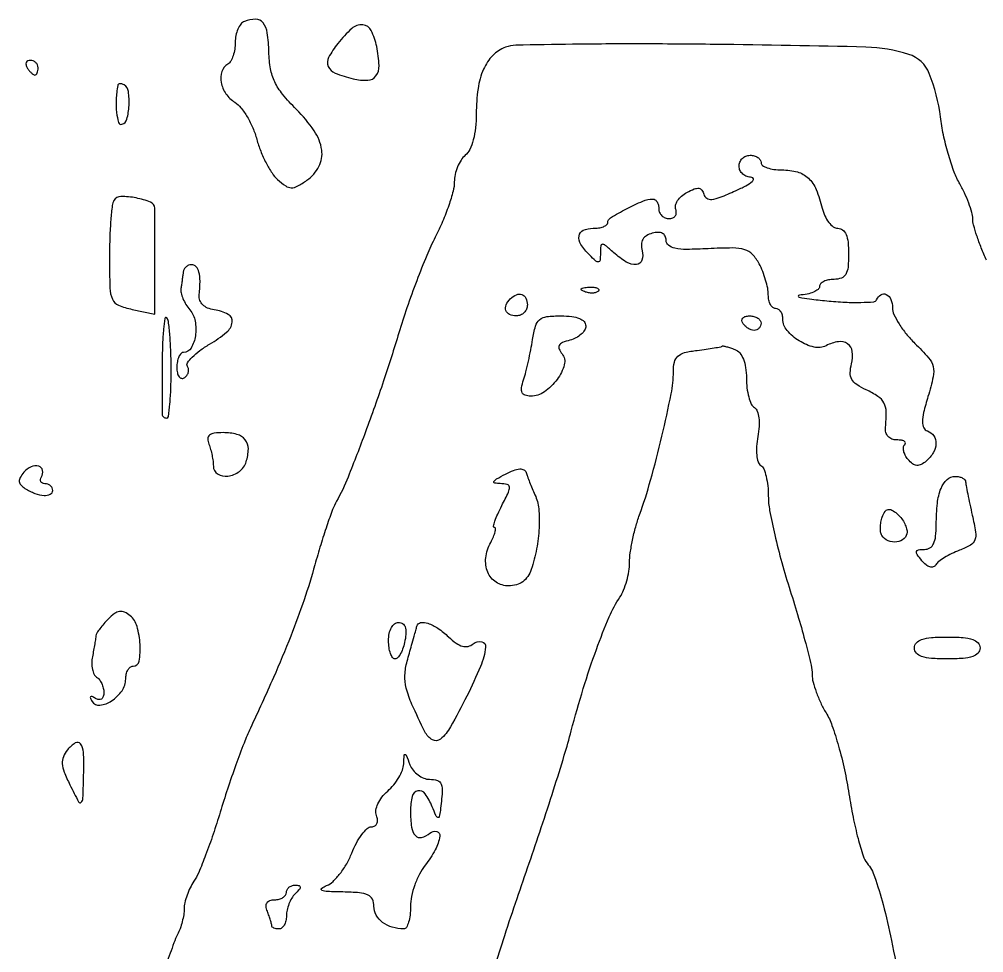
# Model space of a CAD drawing. Extents: x 0 to 5034, y 0 to 2560.
# Drawn here: x 4025.4 to 4157.5, y 1479.7 to 1607.6 of the extents above; entities that cross this region are included whole.
import ezdxf

# ---------------------------------------------------------------- set-up
doc = ezdxf.new("R2010")
doc.units = 0

msp = doc.modelspace()

# ---------------------------------------------------------------- linework, layer by layer
for points in [[(4056.25, 1607.333333, 0.134516), (4055.771019, 1606.97077, 0.060848), (4055.367188, 1606.287649, 0.053924), (4055.092716, 1605.414607, 0.049254), (4055, 1604.475684, -0.038918), (4054.926118, 1603.527908, -0.042177), (4054.70625, 1602.629046, -0.046287), (4054.384338, 1601.901776, -0.127689), (4054, 1601.5, 0.175438), (4053.180413, 1600.465245, 0.126429), (4053.074982, 1598.983093, 0.107352), (4053.718607, 1597.436666, 0.101413), (4054.956407, 1596.259297, -0.086129), (4055.780684, 1595.521518, -0.034065), (4056.643436, 1594.262544, -0.032457), (4057.410168, 1592.744814, -0.03498), (4057.952189, 1591.177555, 0.028889), (4058.483151, 1589.57958, 0.024915), (4059.218112, 1587.970138, 0.025689), (4060.03402, 1586.5762, 0.063662), (4060.802165, 1585.679039, 0.03217), (4061.904315, 1584.803618, 0.146391), (4062.67443, 1584.551645, 0.134419), (4063.492885, 1584.753448, 0.025514), (4064.806382, 1585.576938, 0.120613), (4066.466296, 1587.47059, 0.158152), (4066.843922, 1589.725269, 0.113513), (4065.815521, 1592.346982, 0.046413), (4063.357842, 1595.308825, -0.023603), (4061.483411, 1597.3691, -0.06119), (4060.404021, 1599.057638, -0.068811), (4059.836201, 1600.83549, -0.036518), (4059.607842, 1603.140773, 0.028007), (4059.391364, 1605.783485, 0.135205), (4058.800874, 1607.155152, 0.229922), (4057.788093, 1607.636306, 0.093278)], [(4069.0439, 1604.32868, 0.043254), (4067.783274, 1602.404821, 0.229544), (4067.73148, 1601.182236, 0.19983), (4068.674022, 1600.273023, 0.032753), (4071.140906, 1599.489736, 0.067836), (4073.14081, 1599.275924, 0.231368), (4074.267958, 1599.868029, 0.172335), (4074.69473, 1601.292706, 0.036799), (4074.370541, 1603.897294, 0.06785), (4073.613262, 1606.087508, 0.261103), (4072.460583, 1606.861986, 0.204462), (4070.957711, 1606.359688, 0.04462)], [(4026.5, 1601, 0.029505), (4026.768994, 1600.617226, 0.035638), (4027.066025, 1600.29375, 0.038439), (4027.34829, 1600.065539, 0.151918), (4027.559017, 1600, 0.210953), (4027.727648, 1600.07446, 0.081139), (4027.870461, 1600.29375, 0.061769), (4027.967655, 1600.617151, 0.042167), (4028, 1601, 0.105053), (4027.918938, 1601.381556, 0.099167), (4027.688914, 1601.70625, 0.09642), (4027.345238, 1601.923877, 0.093332), (4026.940983, 1602, 0.108972), (4026.586039, 1601.921712, 0.182303), (4026.3746, 1601.70625, 0.161196), (4026.343488, 1601.3821, 0.082592)], [(4038.9, 1598.559017, 0.033233), (4038.690446, 1596.671547, 0.038466), (4038.749683, 1594.864242, 0.043036), (4039.018348, 1593.50882, 0.412385), (4039.484527, 1593.25, 0.26794), (4040.163613, 1593.947864, 0.048083), (4040.449591, 1595.813688, 0.04802), (4040.372963, 1597.729844, 0.223957), (4039.786222, 1598.632122, 0.056924), (4039.477858, 1598.777237, 0.102463), (4039.201578, 1598.811086, 0.149976), (4039.002191, 1598.73144, 0.18094)], [(4127, 1588, 0.248558), (4127.203421, 1587.616078, 0.065557), (4127.845282, 1587.29375, 0.050666), (4128.775293, 1587.072838, 0.033004), (4129.877555, 1587, -0.066437), (4131.992863, 1586.717684, -0.124756), (4133.485551, 1585.875688, -0.105222), (4134.555486, 1584.309432, -0.038804), (4135.381165, 1581.75, 0.048049), (4135.742133, 1580.69793, 0.058636), (4136.280157, 1579.807812, 0.069431), (4136.903895, 1579.201368, 0.159508), (4137.519052, 1579, -0.168387), (4138.176369, 1578.772172, -0.126474), (4138.644218, 1578.159162, -0.074527), (4138.918091, 1577.093285, -0.025687), (4139, 1575.5, -0.022514), (4138.917816, 1573.67572, -0.10769), (4138.607143, 1572.6875, -0.177212), (4138.002462, 1572.177287, -0.087745), (4137, 1572, 0.048028), (4136.234582, 1571.926307, 0.068025), (4135.5875, 1571.70625, 0.088204), (4135.151477, 1571.381882, 0.191087), (4135, 1571, -0.232868), (4134.805632, 1570.605295, -0.064786), (4134.192187, 1570.248957, -0.051031), (4133.30319, 1569.97894, -0.034391), (4132.25, 1569.847513, 0.365086), (4132.104222, 1569.710202, 0.38761), (4132.217188, 1569.553417, 0.021752), (4133.65967, 1569.315626, 0.005641), (4136, 1569.060465, 0.011695), (4138.515336, 1568.874174, 0.018214), (4140.688542, 1568.843502, 0.012834), (4142.434893, 1568.927352, 0.281213), (4142.833333, 1569.212952, -0.154443), (4143.422345, 1569.90228, -0.261992), (4144.159526, 1569.935314, -0.182566), (4144.780409, 1569.257998, -0.095489), (4145, 1568.118657, 0.10892), (4145.203914, 1567.19369, 0.031896), (4145.903004, 1565.907106, 0.030394), (4146.897551, 1564.520695, 0.028416), (4148.074056, 1563.231855, -0.019054), (4149.935855, 1561.267407, -0.120632), (4150.567598, 1560.055034, -0.116222), (4150.579892, 1558.667287, -0.017139), (4149.862041, 1555.93387, 0.012206), (4149.26474, 1553.747508, 0.056688), (4149.096633, 1552.451809, 0.123069), (4149.277759, 1551.675227, 0.196211), (4149.787984, 1551.237339, -0.168028), (4150.651636, 1550.574363, -0.156449), (4150.952695, 1549.498165, -0.123021), (4150.586607, 1548.236575, -0.087935), (4149.632679, 1547.110114, -0.053298), (4148.914404, 1546.633102, -0.14287), (4148.318087, 1546.514756, -0.144055), (4147.754821, 1546.735853, -0.054525), (4147.141355, 1547.329678, -0.050294), (4146.759998, 1547.896518, -0.066134), (4146.540812, 1548.479466, -0.081927), (4146.508117, 1548.989005, -0.173199), (4146.675343, 1549.342009, 0.220756), (4146.765856, 1549.589316, 0.238475), (4146.632001, 1549.806715, 0.101634), (4146.223982, 1549.954787, 0.036404), (4145.603808, 1550, -0.088659), (4144.911696, 1550.123696, -0.123557), (4144.394472, 1550.477228, -0.122116), (4144.101564, 1551.036679, -0.085372), (4144.052296, 1551.75, 0.02937), (4144.141183, 1553.832815, 0.116181), (4143.829364, 1555.067394, 0.127924), (4143.017968, 1555.968266, 0.038923), (4141.397888, 1556.864571, -0.038226), (4140.108087, 1557.575806, -0.120666), (4139.439774, 1558.292801, -0.135836), (4139.221544, 1559.184252, -0.054044), (4139.396169, 1560.442326, 0.092535), (4139.498612, 1562.109796, 0.211027), (4138.8647, 1563.169395, 0.195015), (4137.605525, 1563.464904, 0.079858), (4135.904606, 1562.912431, -0.179315), (4134.273016, 1562.71805, -0.079337), (4132.239815, 1563.564816, -0.079198), (4130.567985, 1565.0048, -0.177247), (4130, 1566.556704, 0.067526), (4129.925152, 1567.108393, 0.084255), (4129.70625, 1567.576032, 0.099624), (4129.381341, 1567.888754, 0.142884), (4129, 1568, -0.181939), (4128.618295, 1568.143649, -0.091079), (4128.29375, 1568.553922, -0.071004), (4128.073875, 1569.16416, -0.05106), (4128, 1569.885693, 0.049139), (4127.912295, 1570.775944, 0.022417), (4127.632812, 1571.911979, 0.021943), (4127.228613, 1573.092306, 0.02814), (4126.75, 1574.135693, 0.067812), (4125.832493, 1575.41612, 0.132477), (4124.770028, 1576.067822, 0.073749), (4123.112538, 1576.300645, 0.011109), (4119.75, 1576.200096, -0.010418), (4116.818179, 1576.108375, -0.052273), (4115.185617, 1576.262308, -0.122583), (4114.32505, 1576.669984, -0.224784), (4114, 1577.356477, 0.110792), (4113.869771, 1577.936982, 0.165638), (4113.511174, 1578.307045, 0.127846), (4112.920478, 1578.438221, 0.055053), (4112.116175, 1578.320129, 0.07119), (4111.315145, 1577.983423, 0.127941), (4110.818831, 1577.477934, 0.126459), (4110.628371, 1576.790171, 0.068696), (4110.732806, 1575.913749, -0.142829), (4110.696795, 1574.626214, -0.307396), (4109.9504, 1574.043771, -0.152147), (4108.554186, 1574.379231, -0.049488), (4106.828741, 1575.654988, 0.008102), (4105.679284, 1576.66184, 0.187708), (4105.275161, 1576.801193, 0.375738), (4105.047165, 1576.585415, 0.023526), (4105, 1575.583559, -0.021442), (4104.958541, 1574.617225, -0.346784), (4104.75, 1574.394879, -0.226002), (4104.394798, 1574.502705, -0.011535), (4103.5, 1575.357143, -0.053105), (4102.336379, 1576.798187, -0.17928), (4102.078385, 1577.960703, -0.262553), (4102.657582, 1578.722729, -0.102194), (4104, 1579, 0.035668), (4104.766546, 1579.054752, 0.053772), (4105.414792, 1579.220313, 0.069969), (4105.860952, 1579.462433, 0.235061), (4106.007802, 1579.75, -0.259329), (4106.401217, 1580.440504, -0.015517), (4108.56267, 1581.662065, -0.021431), (4110.804675, 1582.718979, -0.099745), (4112.199365, 1583, -0.163189), (4112.504769, 1582.897596, -0.096038), (4112.764813, 1582.608333, -0.077283), (4112.940514, 1582.176619, -0.058128), (4113, 1581.666667, 0.104492), (4113.107494, 1581.157915, 0.099069), (4113.412619, 1580.725, 0.096571), (4113.868475, 1580.434859, 0.09384), (4114.404659, 1580.333333, 0.095774), (4114.903498, 1580.42977, 0.139813), (4115.255048, 1580.702472, 0.145132), (4115.40186, 1581.111039, 0.106177), (4115.3271, 1581.589974, -0.154841), (4115.293874, 1582.150894, -0.0829), (4115.575485, 1582.792675, -0.069204), (4116.118872, 1583.415849, -0.056084), (4116.849825, 1583.919629, -0.027272), (4117.857684, 1584.390256, -0.124053), (4118.494292, 1584.477041, -0.210256), (4118.910357, 1584.235586, -0.098588), (4119.177384, 1583.659365, 0.195168), (4119.564459, 1583.120485, 0.169706), (4120.245769, 1582.963689, 0.066806), (4121.421448, 1583.255667, 0.012062), (4123.5, 1584.13682, 0.015497), (4124.927497, 1584.837107, 0.049442), (4125.810937, 1585.423353, 0.239482), (4125.963435, 1585.768531, 0.394121), (4125.75, 1585.973776, -0.084117), (4125.081679, 1586.097341, -0.091892), (4124.514063, 1586.432922, -0.098852), (4124.134291, 1586.92577, -0.115375), (4124, 1587.5, -0.099038), (4124.114514, 1588.072457, -0.097945), (4124.440625, 1588.559375, -0.097945), (4124.927543, 1588.885486, -0.099038), (4125.5, 1589, -0.064853), (4126.073457, 1588.925306, -0.082425), (4126.559375, 1588.70625, -0.098894), (4126.884432, 1588.381354, -0.148195)], [(4038.393667, 1582.827949, 0.110005), (4038.151049, 1582.12977, 0.008745), (4037.958695, 1580.169796, 0.011517), (4037.822697, 1577.799231, 0.008569), (4037.777778, 1575.178299, 0.006665), (4037.836095, 1570.803409, 0.094463), (4038.168591, 1569.281005, 0.19711), (4038.997012, 1568.46447, 0.046835), (4040.888889, 1567.888889), (4044, 1567.252599), (4044, 1574.126299, 0.000257), (4043.998618, 1576.814267, 0.000367), (4043.994413, 1579.201163, 0.0002), (4043.988569, 1581.220321, 0.005515), (4043.980981, 1581.75, 0.29979), (4043.409109, 1582.571928, 0.047486), (4041.427221, 1583.15362, 0.047065), (4039.34258, 1583.35547, 0.260592)], [(4047.875, 1573, -0.002359), (4047.813733, 1572.527972, -0.001152), (4047.731375, 1571.926563, -0.001143), (4047.642857, 1571.30154, -0.001656), (4047.561594, 1570.75, 0.09675), (4047.587494, 1570.152234, 0.039304), (4047.840822, 1569.374176, 0.03701), (4048.253581, 1568.556183, 0.03881), (4048.776727, 1567.821664, -0.129876), (4049.502091, 1566.273518, -0.081139), (4049.538208, 1564.259653, -0.095114), (4048.960824, 1562.593839, -0.268027), (4047.932612, 1562, 0.206697), (4047.5761, 1561.846042, 0.082736), (4047.273955, 1561.395164, 0.063085), (4047.068469, 1560.729218, 0.04335), (4047, 1559.940983, 0.048138), (4047.072263, 1559.192141, 0.106696), (4047.297134, 1558.667589, 0.184801), (4047.630372, 1558.445556, 0.196428), (4048.016312, 1558.510081, 0.090346), (4048.36063, 1558.820568, 0.095471), (4048.565225, 1559.226904, 0.099698), (4048.599203, 1559.665306, 0.108468), (4048.457791, 1560.068295, -0.294258), (4048.467112, 1560.564375, -0.047417), (4049.109505, 1561.34923, -0.039586), (4050.145332, 1562.241337, -0.024708), (4051.483603, 1563.122827, 0.039155), (4053.814114, 1564.756232, 0.188786), (4054.586997, 1566.144374, 0.316136), (4054.037999, 1567.205265, 0.083978), (4052.121706, 1567.826099, -0.060645), (4051.213933, 1568.07429, -0.096155), (4050.541655, 1568.514502, -0.113446), (4050.154324, 1569.11429, -0.111914), (4050.065188, 1569.826099, 0.020539), (4050.175055, 1571.742915, 0.066611), (4050.026869, 1573.005392, 0.126761), (4049.630628, 1573.727192, 0.207028), (4049, 1574, 0.096013), (4048.608679, 1573.924157, 0.086153), (4048.257031, 1573.70625, 0.085885), (4047.998542, 1573.381853, 0.094555)], [(4104.729167, 1570.395833, -0.126455), (4104.402231, 1570.202593, -0.060344), (4103.916927, 1570.123424, -0.05415), (4103.359369, 1570.160852, -0.051402), (4102.8125, 1570.316886, -0.054073), (4102.395823, 1570.538436, -0.470617), (4102.37858, 1570.720685, -0.168741), (4102.670344, 1570.862007, -0.018894), (4103.416667, 1570.921053, -0.028489), (4104.112848, 1570.910055, -0.077125), (4104.592839, 1570.799335, -0.208169), (4104.77538, 1570.614691, -0.296942)], [(4095, 1568.5, -0.099038), (4094.885486, 1567.927543, -0.097945), (4094.559375, 1567.440625, -0.097945), (4094.072457, 1567.114514, -0.099038), (4093.5, 1567, -0.103678), (4092.569797, 1567.19498, -0.206496), (4092.066255, 1567.735179, -0.193059), (4092.095775, 1568.503522, -0.091649), (4092.666667, 1569.333333, -0.091649), (4093.496478, 1569.904225, -0.193059), (4094.264821, 1569.933745, -0.206496), (4094.80502, 1569.430203, -0.103678)], [(4045, 1560.666667), (4045, 1555.811458), (4045, 1553.5, 0.121457), (4045.047017, 1553.309301, 0.100741), (4045.179514, 1553.146875, 0.091482), (4045.377688, 1553.037768, 0.080377), (4045.611111, 1553, 0.377904), (4045.855088, 1553.215121, 0.008147), (4046.042708, 1554.925694, 0.014495), (4046.178262, 1557.042027, 0.008744), (4046.222222, 1559.555556, 0.008682), (4046.177835, 1562.111622, 0.012585), (4046.042708, 1564.364931, 0.00822), (4045.8535, 1566.222573, 0.16843), (4045.611111, 1566.722222, 0.611151), (4045.370803, 1566.644779, 0.015327), (4045.179514, 1565.195486, 0.016528), (4045.043357, 1563.182103, 0.008618)], [(4103, 1565.616631, -0.137981), (4102.839327, 1565.045488, -0.072418), (4102.364192, 1564.47336, -0.063187), (4101.663275, 1563.98664, -0.056303), (4100.835549, 1563.667246, 0.032368), (4099.814451, 1563.328307, 0.166097), (4099.369997, 1562.942877, 0.239944), (4099.342708, 1562.458062, 0.069412), (4099.748837, 1561.800615, -0.247545), (4100.062703, 1560.303309, -0.089363), (4099.072738, 1558.289807, -0.081182), (4097.327617, 1556.585455, -0.154096), (4095.473076, 1556, -0.07374), (4094.679332, 1556.117702, -0.219308), (4094.27811, 1556.474032, -0.150423), (4094.20352, 1557.124343, -0.031425), (4094.487636, 1558.25, 0.015672), (4094.799893, 1559.34115, 0.007013), (4095.145155, 1560.79375, 0.006934), (4095.46763, 1562.341116, 0.00935), (4095.713674, 1563.75, -0.030374), (4096.11624, 1565.594139, -0.151101), (4096.686592, 1566.473121, -0.146749), (4097.663187, 1566.890468, -0.028118), (4099.609406, 1567, -0.028181), (4101.084813, 1566.916777, -0.068781), (4102.137258, 1566.648, -0.110529), (4102.769388, 1566.208494, -0.187938)], [(4127, 1566, -0.092995), (4126.928382, 1565.618268, -0.096318), (4126.723586, 1565.29375, -0.099231), (4126.418051, 1565.076556, -0.105429), (4126.059017, 1565, -0.089642), (4125.653442, 1565.073302, -0.053229), (4125.2129, 1565.29375, -0.051032), (4124.806203, 1565.617485, -0.06081), (4124.5, 1566, -0.139169), (4124.392057, 1566.379648, -0.191142), (4124.521475, 1566.70625, -0.138808), (4124.889346, 1566.926733, -0.066118), (4125.440983, 1567, -0.062283), (4126.037096, 1566.925455, -0.080552), (4126.542039, 1566.70625, -0.097988), (4126.879982, 1566.381379, -0.153634)], [(4051.393011, 1549.418213, -0.024761), (4051.625558, 1548.709117, -0.016939), (4051.821697, 1547.884475, -0.017107), (4051.956854, 1547.074909, -0.032815), (4052, 1546.418213, 0.257812), (4052.589378, 1545.351146, 0.173774), (4053.979616, 1545.044032, 0.129423), (4055.569182, 1545.686515, 0.15675), (4056.49716, 1546.991051, 0.071871), (4056.791613, 1548.772173, 0.173808), (4056.373054, 1550.019178, 0.164382), (4055.234484, 1550.76015, 0.062853), (4053.333994, 1551, 0.030174), (4052.114813, 1550.926359, 0.141719), (4051.475429, 1550.654355, 0.229108), (4051.248643, 1550.16831, 0.088362)], [(4026.064749, 1545.578017, 0.041369), (4025.555561, 1544.849534, 0.148347), (4025.426053, 1544.303308, 0.175984), (4025.63003, 1543.83419, 0.063593), (4026.201442, 1543.367148, 0.045027), (4027.567309, 1542.676385, 0.076398), (4028.813168, 1542.390281, 0.131116), (4029.66233, 1542.551406, 0.288241), (4030, 1543.088484, 0.115433), (4029.918646, 1543.436177, 0.10044), (4029.688914, 1543.732242, 0.093393), (4029.345399, 1543.930955, 0.08475), (4028.940983, 1544, -0.098926), (4028.581552, 1544.071817, -0.176081), (4028.362055, 1544.273452, -0.169366), (4028.318355, 1544.57557, -0.090666), (4028.457295, 1544.930902, 0.189912), (4028.619933, 1545.833788, 0.284718), (4028.088763, 1546.401804, 0.173336), (4027.038407, 1546.318537, 0.114421)], [(4096.045142, 1542.5, -0.081739), (4096.554117, 1540.581159, -0.036685), (4096.613836, 1537.965571, -0.034332), (4096.266909, 1535.067573, -0.034529), (4095.526982, 1532.25, -0.066465), (4095.049844, 1531.283505, -0.087216), (4094.3692, 1530.574943, -0.088291), (4093.494755, 1530.146724, -0.069927), (4092.450756, 1530, -0.145511), (4090.721752, 1530.514061, -0.151115), (4089.585143, 1531.88324, -0.128591), (4089.314066, 1533.847884, -0.093453), (4089.979785, 1535.962227, 0.020246), (4090.358411, 1536.744225, 0.039046), (4090.585255, 1537.401404, 0.058038), (4090.648782, 1537.857563, 0.420798), (4090.509504, 1538, -0.47656), (4090.375842, 1538.16483, -0.02771), (4090.569106, 1538.88125, -0.025697), (4090.944754, 1539.848955, -0.013898), (4091.5, 1541, 0.008523), (4092.417817, 1542.85155, 0.130083), (4092.547778, 1543.54815, 0.330097), (4092.241168, 1543.90347, 0.053271), (4091.27568, 1544.014742, -0.043617), (4090.53662, 1544.085523, -0.512743), (4090.432053, 1544.307316, -0.137866), (4090.780738, 1544.659061, -0.009908), (4092, 1545.318746, -0.025446), (4093.122722, 1545.82721, -0.072936), (4093.954571, 1546.02089, -0.133919), (4094.510686, 1545.917905, -0.208954), (4094.823121, 1545.554004, 0.015816), (4095.007005, 1545.015574, 0.004974), (4095.315377, 1544.222114, 0.004963), (4095.677301, 1543.343016, 0.00548)], [(4155.023857, 1544.25, 0.037796), (4155.075074, 1543.774746, 0.003422), (4155.300466, 1542.601221, 0.004425), (4155.591609, 1541.204094, 0.003445), (4155.932004, 1539.690327, -0.016386), (4156.388776, 1537.381426, -0.128691), (4156.287622, 1536.301959, -0.178226), (4155.680284, 1535.584053, -0.038161), (4154.1785, 1534.877766, 0.022559), (4153.124085, 1534.421449, 0.023966), (4152.136773, 1533.880199, 0.024464), (4151.337463, 1533.335347, 0.092764), (4150.932081, 1532.890104, -0.174301), (4150.59067, 1532.618459, -0.15519), (4150.135511, 1532.609797, -0.100378), (4149.598413, 1532.895577, -0.047286), (4149.039284, 1533.452666, -0.018448), (4148.383744, 1534.304626, -0.211619), (4148.3009, 1534.70945, -0.313836), (4148.552378, 1534.942491, -0.034804), (4149.377555, 1535, 0.13848), (4150.122757, 1535.210426, 0.145314), (4150.631338, 1535.776707, 0.08542), (4150.917058, 1536.798214, 0.025583), (4151, 1538.418213, -0.026002), (4151.151687, 1541.333083, -0.068393), (4151.649168, 1543.361064, -0.113559), (4152.475315, 1544.560177, -0.187493), (4153.606989, 1545, -0.051736), (4154.141716, 1544.944523, -0.070135), (4154.597811, 1544.779687, -0.088556), (4154.909068, 1544.536374, -0.176514)], [(4147, 1537.377555, -0.213439), (4146.606284, 1536.497258, -0.149772), (4145.60642, 1536.035878, -0.130849), (4144.412528, 1536.186169, -0.159271), (4143.555773, 1536.909758, -0.099925), (4143.384086, 1537.373767, -0.044546), (4143.340809, 1538.026906, -0.041711), (4143.417901, 1538.749801, -0.044227), (4143.613539, 1539.435281, -0.048845), (4143.987255, 1540.18202, -0.197446), (4144.393563, 1540.471649, -0.18858), (4144.899277, 1540.398643, -0.044171), (4145.616783, 1539.903079, -0.051856), (4146.146065, 1539.362082, -0.042466), (4146.59368, 1538.687669, -0.044126), (4146.899929, 1537.98856, -0.081349)], [(4037.605946, 1525.463089, 0.017243), (4036.985664, 1524.798483, 0.020573), (4036.449918, 1524.129559, 0.019812), (4036.049259, 1523.536996, 0.111925), (4035.92569, 1523.178571, -0.012399), (4035.873068, 1522.787847, -0.002156), (4035.752264, 1522.053194, -0.002341), (4035.602732, 1521.192274, -0.002096), (4035.439654, 1520.300387, 0.045018), (4035.355111, 1519.413754, 0.051737), (4035.438521, 1518.567897, 0.059111), (4035.665351, 1517.882858, 0.145867), (4036.013964, 1517.49137, -0.092253), (4036.391547, 1517.14829, -0.053046), (4036.710352, 1516.620353, -0.050548), (4036.926857, 1516.00094, -0.05888), (4037, 1515.381966, -0.073408), (4036.91891, 1514.832622, -0.171574), (4036.676503, 1514.502203, -0.194515), (4036.30487, 1514.421523, -0.096074), (4035.845492, 1514.595492, 0.029116), (4035.390851, 1514.841129, 0.305137), (4035.192079, 1514.810033, 0.32397), (4035.154017, 1514.619015, 0.030925), (4035.391852, 1514.174987, 0.292235), (4036.468292, 1513.656883, 0.117276), (4038.070096, 1514.248012, 0.093736), (4039.496995, 1515.642596, 0.153674), (4040, 1517.240547, -0.054884), (4040.074105, 1517.913613, -0.074515), (4040.29375, 1518.483161, -0.094043), (4040.618456, 1518.86527, -0.171374), (4041, 1519, 0.363018), (4041.83032, 1519.694345, 0.058779), (4041.967567, 1521.961063, 0.053944), (4041.553734, 1524.450477, 0.152557), (4040.605946, 1525.912073, 0.06587), (4039.842405, 1526.392025, 0.145561), (4039.167295, 1526.48753, 0.121064), (4038.466925, 1526.200037, 0.038752)], [(4078.244751, 1522.5, -0.032131), (4077.997121, 1521.542685, -0.045349), (4077.647725, 1520.734375, -0.054081), (4077.256048, 1520.170003, -0.21734), (4076.883423, 1520, -0.245972), (4076.544372, 1520.177535, -0.066695), (4076.259505, 1520.734375, -0.051403), (4076.064373, 1521.542393, -0.033573), (4076, 1522.5, -0.048656), (4076.096441, 1523.488701, -0.076188), (4076.386133, 1524.29089, -0.100731), (4076.82568, 1524.813352, -0.169236), (4077.361328, 1525, -0.150112), (4077.917994, 1524.829022, -0.160129), (4078.265536, 1524.378654, -0.097718), (4078.377818, 1523.608959, -0.034745)], [(4084.211047, 1523.018007, 0.031776), (4085.267356, 1522.152404, 0.087153), (4086.132888, 1521.735267, 0.127661), (4086.883979, 1521.71928, 0.115524), (4087.580206, 1522.066565, -0.226714), (4088.746143, 1522.360349, -0.391274), (4089.289189, 1521.608966, -0.069455), (4088.593035, 1518.979272, -0.017005), (4086.715473, 1514.901358, -0.011078), (4084.484362, 1510.694685, -0.088805), (4083.09917, 1509.005888, -0.317541), (4082.002748, 1508.904998, -0.14798), (4080.974876, 1510, -0.009155), (4079.19287, 1513.769069, -0.044232), (4078.414732, 1516.004799, -0.07283), (4078.235296, 1517.773168, -0.057626), (4078.540721, 1519.672953, 0.000203), (4079.157114, 1521.864936, 0.001009), (4079.500537, 1523.097658, 0.001765), (4079.72116, 1523.906924, 0.004411), (4079.875, 1524.5, -0.303908), (4080.389668, 1524.965935, -0.119312), (4081.389927, 1524.873817, -0.06829), (4082.749004, 1524.190779, -0.037005)], [(4157, 1521.5, -0.188641), (4156.727332, 1520.803001, -0.12648), (4156, 1520.333333, -0.063857), (4154.673807, 1520.072487, -0.016668), (4152.5, 1520, -0.016668), (4150.326193, 1520.072487, -0.063857), (4149, 1520.333333, -0.12648), (4148.272668, 1520.803001, -0.188641), (4148, 1521.5, -0.188641), (4148.272668, 1522.196999, -0.12648), (4149, 1522.666667, -0.063857), (4150.326193, 1522.927513, -0.016668), (4152.5, 1523, -0.016668), (4154.673807, 1522.927513, -0.063857), (4156, 1522.666667, -0.12648), (4156.727332, 1522.196999, -0.188641)], [(4032.018504, 1507.522295, 0.076299), (4031.45982, 1506.591161, 0.115033), (4031.31058, 1505.66083, 0.077113), (4031.57462, 1504.501427, 0.020044), (4032.353233, 1502.748129, 0.00649), (4033.543292, 1500.411044, 0.493128), (4033.9039, 1500.348935, 0.200249), (4034.144141, 1500.873015, 0.002687), (4034.25, 1504.5, 0.017982), (4034.217088, 1507.207633, 0.148039), (4033.808242, 1508.355903, 0.397245), (4033.097814, 1508.484107, 0.07523)], [(4081.599079, 1503.504853, -0.076861), (4082.686188, 1503.333904, -0.235482), (4083.205573, 1502.828322, -0.104313), (4083.341232, 1501.778025, -0.010479), (4083.086614, 1499.25, -0.022725), (4082.941411, 1498.387455, -0.476656), (4082.737746, 1498.284262, -0.185754), (4082.475477, 1498.547868, -0.008337), (4081.968838, 1499.75, 0.05896), (4081.006601, 1501.511485, 0.294892), (4080.01066, 1501.908715, 0.293587), (4079.235316, 1501.164165, 0.0587), (4079, 1499.166667, 0.032308), (4079.143241, 1496.952144, 0.148578), (4079.666663, 1495.793106, 0.286276), (4080.512054, 1495.537165, 0.107679), (4081.657991, 1496.131121, -0.238417), (4082.591696, 1496.344457, -0.386609), (4083.013652, 1495.713583, -0.087182), (4082.3879, 1493.839349, -0.042616), (4081, 1491.727129, 0.049067), (4080.233917, 1490.527876, 0.032347), (4079.5875, 1489.023072, 0.032496), (4079.145088, 1487.461597, 0.05283), (4079, 1486.092271, -0.028107), (4078.933345, 1484.907454, -0.044091), (4078.730275, 1483.908355, -0.054871), (4078.435584, 1483.207982, -0.272158), (4078.081787, 1483, -0.0729), (4076.506187, 1483.23095, -0.090126), (4075.186169, 1483.902892, -0.103021), (4074.311619, 1484.910425, -0.128078), (4074, 1486.106989, 0.113672), (4073.780602, 1487.059567, 0.173366), (4073.180354, 1487.647142, 0.087987), (4071.999214, 1487.956155, 0.016364), (4069.75, 1488.063386, -0.006771), (4067.637711, 1488.123509, -0.083689), (4066.853628, 1488.2898, -0.590319), (4066.819329, 1488.555704, -0.06187), (4067.516872, 1488.944922, 0.094942), (4068.390841, 1489.510905, 0.036948), (4069.358347, 1490.585665, 0.034913), (4070.261372, 1491.936495, 0.036406), (4070.953518, 1493.381536, -0.028689), (4071.591049, 1494.766979, -0.038198), (4072.332812, 1495.937076, -0.042311), (4073.067983, 1496.765333, -0.192397), (4073.655261, 1497, 0.125941), (4074.113429, 1497.117264, 0.162238), (4074.407194, 1497.433868, 0.129822), (4074.490597, 1497.925257, 0.069194), (4074.350135, 1498.529947, -0.129387), (4074.269527, 1499.266102, -0.069749), (4074.530063, 1500.147041, -0.059713), (4075.085901, 1501.061605, -0.047775), (4075.881519, 1501.897242, 0.043398), (4076.697373, 1502.739283, 0.037777), (4077.398343, 1503.747914, 0.039607), (4077.892531, 1504.764077, 0.084239), (4078.070285, 1505.617295, -0.004617), (4078.126316, 1506.820143, -0.436617), (4078.246587, 1506.919746, -0.269911), (4078.405941, 1506.796346, -0.003116), (4078.919364, 1505.504853, 0.075467), (4079.359128, 1504.741758, 0.064134), (4080.027782, 1504.094355, 0.066189), (4080.814178, 1503.655537, 0.093833)], [(4063.2, 1487.8, 0.062206), (4062.740359, 1487.209158, 0.039117), (4062.3525, 1486.42375, 0.038823), (4062.08791, 1485.577103, 0.056383), (4062, 1484.8, -0.053595), (4061.925973, 1484.111367, -0.073362), (4061.70625, 1483.52875, -0.093122), (4061.381591, 1483.137625, -0.17482), (4061, 1483, -0.039921), (4060.617099, 1483.030621, -0.059196), (4060.29375, 1483.12285, -0.077854), (4060.073776, 1483.258173, -0.219396), (4060, 1483.418213, 0.065182), (4059.967516, 1483.666328, 0.008575), (4059.821697, 1484.178225, 0.009838), (4059.625425, 1484.781926, 0.008099), (4059.393011, 1485.418213, -0.067159), (4059.230887, 1486.103551, -0.16701), (4059.348199, 1486.59835, -0.176865), (4059.737605, 1486.898658, -0.076855), (4060.393011, 1487, 0.060338), (4061.007542, 1487.07443, 0.07906), (4061.527947, 1487.29375, 0.097154), (4061.876403, 1487.618592, 0.157984), (4062, 1488, -0.119248), (4062.092278, 1488.381414, -0.100665), (4062.3525, 1488.70625, -0.092192), (4062.74168, 1488.924388, -0.081935), (4063.2, 1489, -0.051663), (4063.742599, 1488.943785, -0.354955), (4063.9, 1488.75, -0.180052), (4063.777696, 1488.421376, -0.018208)]]:
    msp.add_lwpolyline(points, format="xyb", close=True)
for points in [[(4157.887693, 1574.609531, -0.013422), (4157.165075, 1576.300948, -0.014533), (4156.55451, 1577.984841, -0.014143), (4156.115477, 1579.45339, -0.065648), (4156, 1580.329115, 0.071234), (4155.880412, 1581.164256, 0.019173), (4155.454594, 1582.437264, 0.019015), (4154.853991, 1583.861137, 0.018644), (4154.1433, 1585.244867, -0.041115), (4153.380084, 1586.910899, -0.017377), (4152.62285, 1589.253538, -0.017054), (4151.98319, 1591.825229, -0.021349), (4151.574582, 1594.249362, 0.063579), (4150.046617, 1600.201466, 0.223904), (4147.23496, 1602.831237, 0.071941), (4141.37543, 1603.823847, 0.003177), (4120.687424, 1604.192538, 0.002487), (4110.276675, 1604.260131, 0.003745), (4101.201127, 1604.20594, 0.00153), (4093.43469, 1604.077631, 0.084007), (4092.002796, 1603.806407, 0.11221), (4090.256266, 1602.666366, 0.089072), (4088.996997, 1600.791026, 0.068389), (4088.242919, 1598.139664, 0.035147), (4088, 1594.688186, -0.0261), (4087.899714, 1592.768293, -0.038384), (4087.59556, 1591.107265, -0.045318), (4087.122256, 1589.804209, -0.110215), (4086.5, 1589, 0.077976), (4085.925289, 1588.347946, 0.044386), (4085.440625, 1587.412625, 0.04302), (4085.110701, 1586.358715, 0.054403), (4085, 1585.344312, -0.06582), (4084.833266, 1584.083213, -0.017317), (4084.234913, 1582.131859, -0.017276), (4083.392416, 1579.938342, -0.016943), (4082.395449, 1577.793679, 0.018394), (4081.228346, 1575.263838, 0.007958), (4079.853958, 1571.818212, 0.007862), (4078.506457, 1568.102515, 0.010338), (4077.401018, 1564.669303, -0.008764), (4075.302823, 1558.081841, -0.007156), (4072.834461, 1551.108149, -0.006482), (4070.451195, 1544.917086, -0.033053), (4068.858792, 1541.591003, 0.03924), (4068.331555, 1540.453889, 0.007032), (4067.54771, 1538.2496, 0.007554), (4066.702844, 1535.634462, 0.006761), (4065.904167, 1532.896732, -0.014236), (4064.426067, 1528.098067, -0.012106), (4062.601207, 1523.12175, -0.01011), (4060.232533, 1517.454833, -0.005304), (4057.070298, 1510.5, 0.017054), (4056.197534, 1508.45425, 0.006045), (4055.084991, 1505.471875, 0.005991), (4053.941188, 1502.164708, 0.007015), (4052.938023, 1499, -0.008242), (4051.973839, 1495.983976, -0.009323), (4050.947394, 1493.123701, -0.008656), (4049.989406, 1490.728729, -0.049591), (4049.337966, 1489.527494, 0.036037), (4048.825702, 1488.640998, 0.027598), (4048.393028, 1487.608287, 0.028247), (4048.094998, 1486.591381, 0.057216), (4048, 1485.763925, -0.0396), (4047.935625, 1484.952388, -0.022621), (4047.736751, 1483.98891, -0.022483), (4047.44721, 1483.031747, -0.034448), (4047.103832, 1482.236431, 0.031404), (4046.60496, 1481.10001, 0.002929), (4045.569733, 1478.219452, 0.003756)], [(4090.444563, 1477.574403, -0.002308), (4091.908429, 1482.115625, -0.002302), (4093.585029, 1487.15713, -0.002571), (4095.248167, 1492, 0.003852), (4096.91339, 1496.889665, 0.003282), (4098.596291, 1502.07238, 0.003308), (4100.065453, 1506.808441, 0.009353), (4101.007156, 1510.140017, -0.010471), (4102.660435, 1515.939486, -0.012637), (4104.463055, 1521.308493, -0.013173), (4106.222263, 1525.770698, -0.046805), (4107.682252, 1528.472506, 0.051056), (4108.18757, 1529.4269, 0.028308), (4108.612911, 1530.675533, 0.027944), (4108.903814, 1532.002283, 0.040014), (4109, 1533.20227, -0.035764), (4109.094695, 1534.524445, -0.015632), (4109.399714, 1536.25709, -0.015376), (4109.839657, 1538.08436, -0.019839), (4110.360729, 1539.729764, 0.018845), (4111.874742, 1544.4778, 0.009704), (4113.428182, 1550.521531, 0.008219), (4114.695331, 1556.303569, 0.049867), (4115, 1559.350776, -0.055111), (4115.146763, 1560.678254, -0.155644), (4115.612072, 1561.474177, -0.123751), (4116.530632, 1561.960246, -0.029255), (4118.25, 1562.276604, 0.003938), (4119.507747, 1562.442757, 0.006031), (4120.594725, 1562.608461, 0.002397), (4121.520683, 1562.765632, 0.147958), (4121.668213, 1562.839963, -0.244952), (4121.80058, 1562.878033, -0.012417), (4122.251663, 1562.774686, -0.017521), (4122.799869, 1562.61402, -0.01157), (4123.418213, 1562.393011, -0.128927), (4124.085023, 1561.914098, -0.077611), (4124.585874, 1561.072069, -0.060422), (4124.898036, 1559.903272, -0.035087), (4125, 1558.452028, 0.030209), (4125.080168, 1557.126355, 0.036195), (4125.320131, 1555.899543, 0.039166), (4125.669316, 1554.92425, 0.149887), (4126.089807, 1554.444496, -0.168762), (4126.49095, 1553.951318, -0.057847), (4126.706555, 1553.042421, -0.046461), (4126.735807, 1551.84823, -0.029278), (4126.559123, 1550.46346, 0.029725), (4126.388932, 1549.120022, 0.042575), (4126.411155, 1547.920188, 0.050139), (4126.603457, 1546.989769, 0.180217), (4126.969316, 1546.518964, -0.16066), (4127.367966, 1546.044348, -0.035197), (4127.697237, 1545.01524, -0.033227), (4127.924348, 1543.714581, -0.026616), (4128, 1542.29441, 0.046668), (4128.183785, 1540.329652, 0.010264), (4128.88125, 1537.009617, 0.010594), (4129.851576, 1533.190115, 0.010008), (4131, 1529.341469, -0.006043), (4132.148803, 1525.600093, -0.007584), (4133.11875, 1522.104414, -0.00623), (4133.849208, 1519.158245, -0.057708), (4134, 1517.856076, 0.063162), (4134.13058, 1516.826513, 0.02409), (4134.559317, 1515.442898, 0.023398), (4135.175229, 1513.96742, 0.026504), (4135.904059, 1512.618034, -0.053168), (4136.719692, 1510.89441, -0.015141), (4137.611625, 1508.065922, -0.015066), (4138.430514, 1504.791473, -0.015437), (4139.043263, 1501.5, 0.011424), (4139.607667, 1498.326916, 0.014234), (4140.282625, 1495.409375, 0.012508), (4140.97341, 1493.014544, 0.097483), (4141.527909, 1492, -0.09241), (4142.550765, 1490.172436, -0.015879), (4143.70819, 1486.352386, -0.015459), (4144.872749, 1481.412616, -0.009346), (4145.960384, 1475.5, 0.025492)]]:
    msp.add_lwpolyline(points, format="xyb")

doc.saveas('drawing.dxf')
